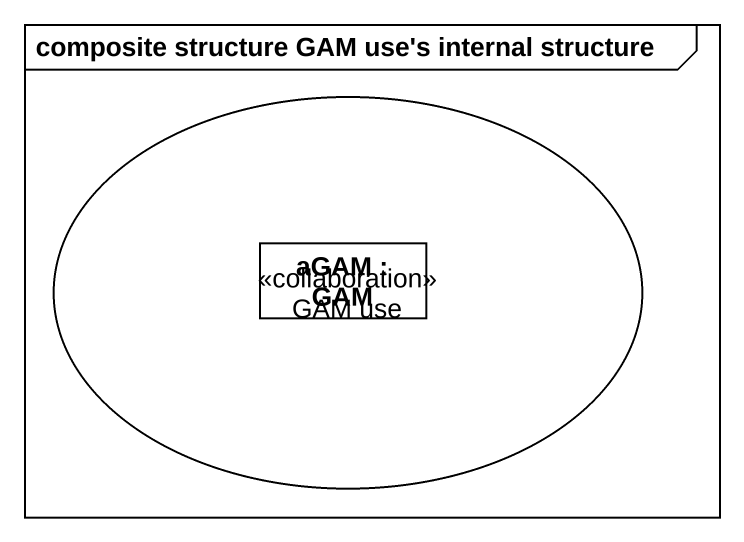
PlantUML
@startuml
mainframe composite structure GAM use's internal structure
usecase "GAM use" as GAM_use <<collaboration>>
rectangle "aGAM : GAM" as aGAM
@enduml
